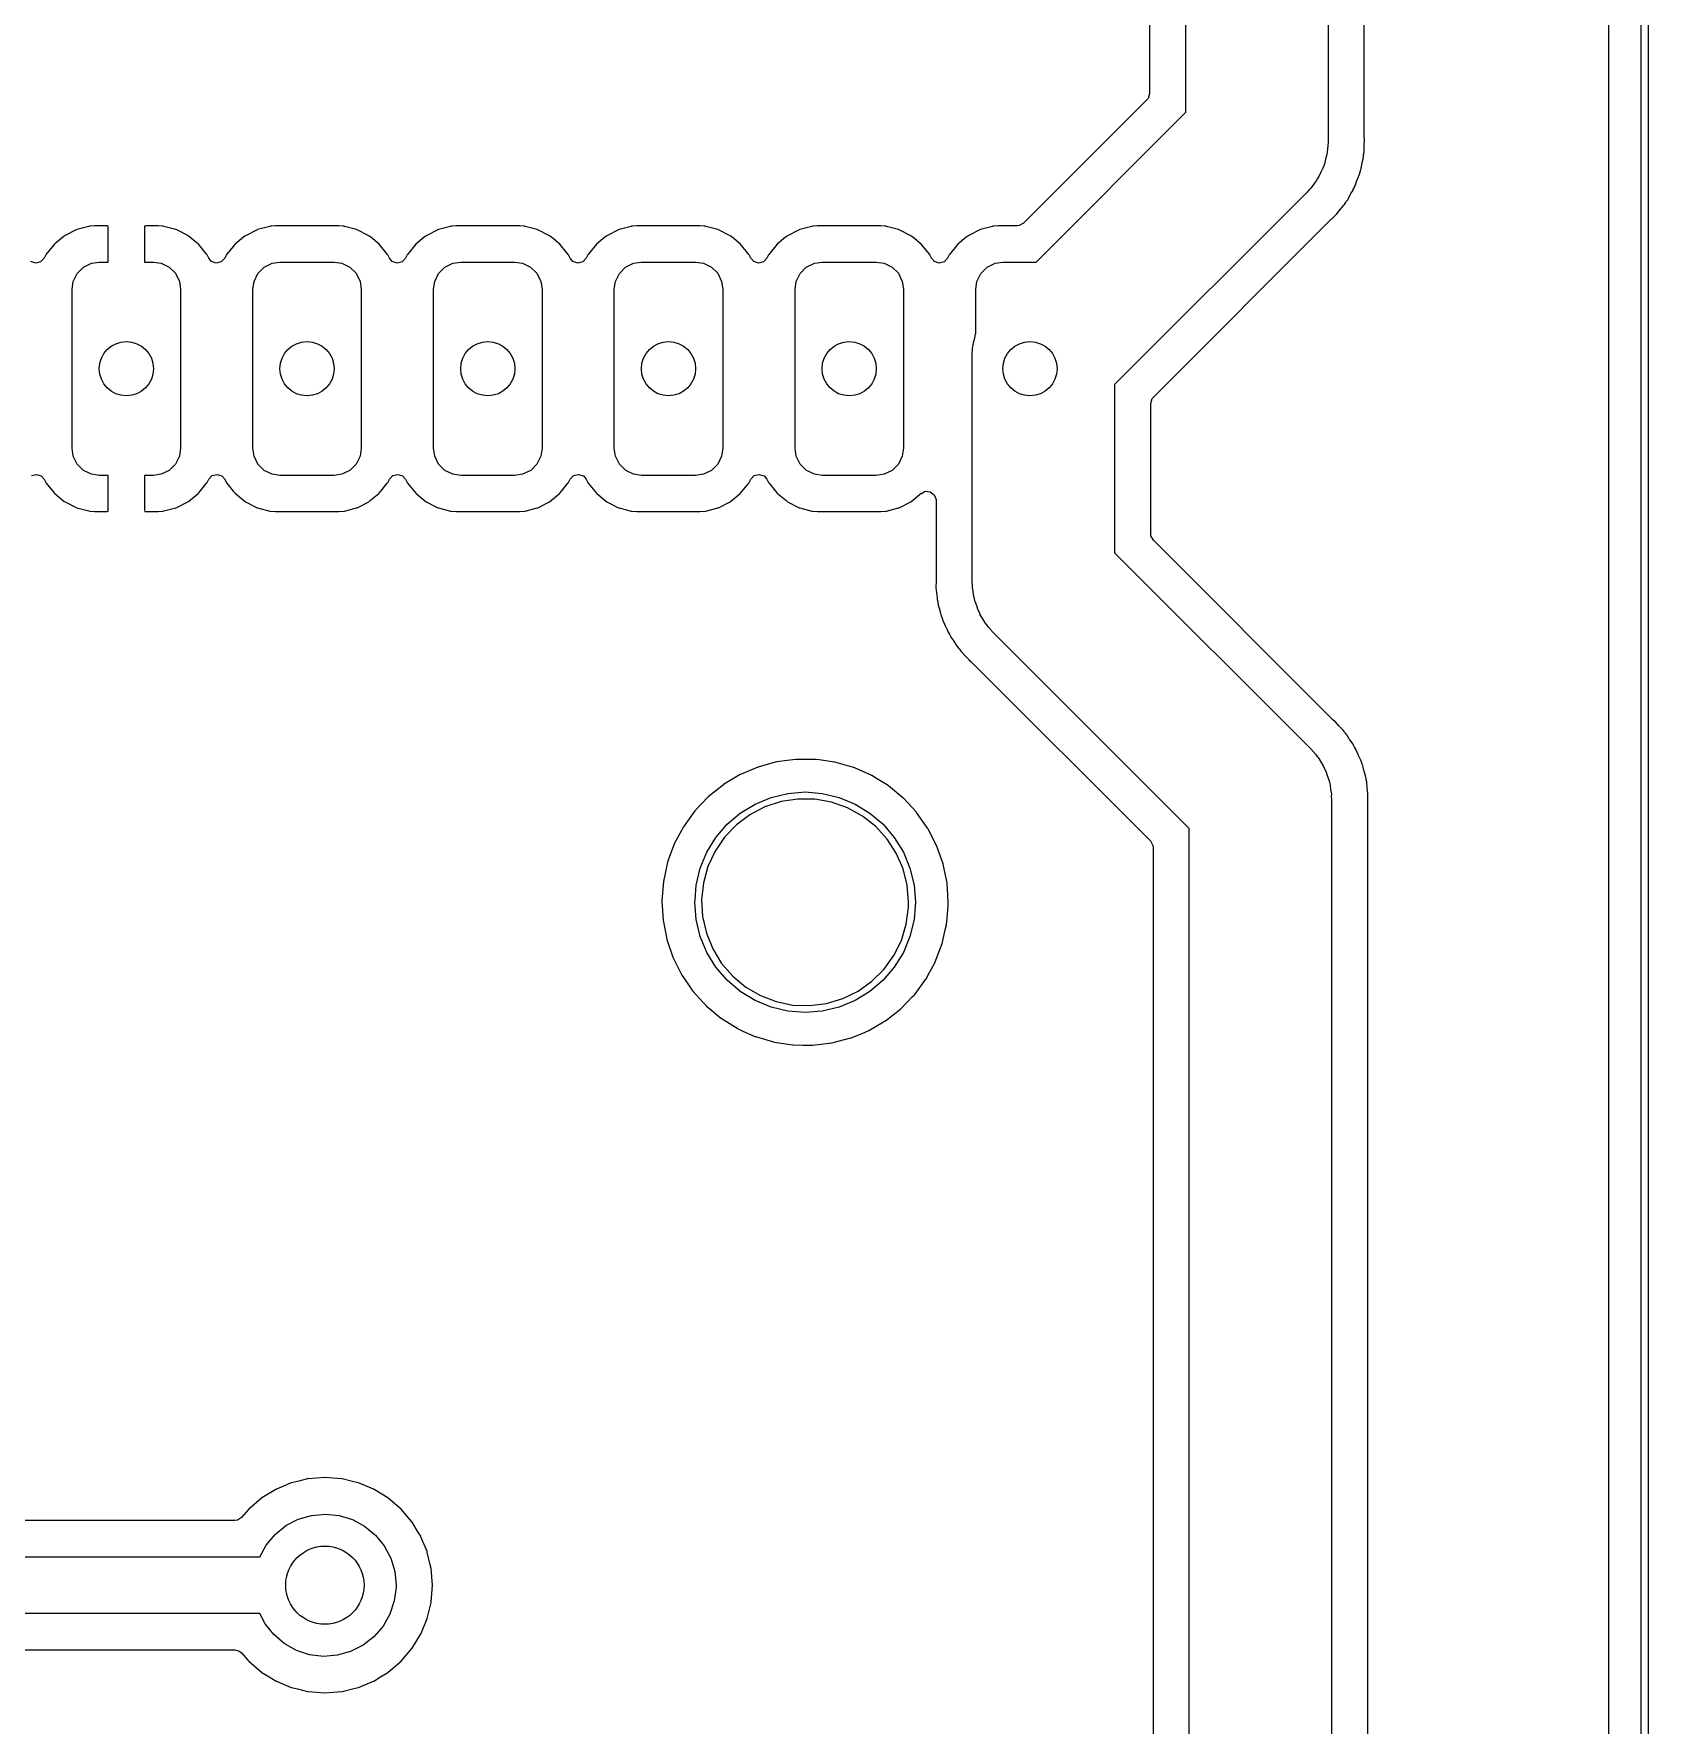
# Model space of a CAD drawing. Extents: x 71 to 221, y -163 to -63.
# Drawn here: x 198.06 to 220.75, y -141.37 to -117.59 of the extents above; entities that cross this region are included whole.
import ezdxf

# ---------------------------------------------------------------- set-up
doc = ezdxf.new("R2010")
doc.units = 0
doc.layers.add('BLACK', color=7, linetype='CONTINUOUS')

msp = doc.modelspace()

# ---------------------------------------------------------------- linework, layer by layer
at = {"layer": 'BLACK', "linetype": 'CONTINUOUS'}
for p, q in [((220.75, -63), (220.75, -163)), ((220.65, -162.95), (220.65, -63.05)), ((220.191, -63.6345), (220.191, -162.365)), ((216.25, -93.5), (216.25, -119.11)), ((216.758, -119.03), (216.758, -93.524)), ((214.25, -118.696), (214.25, -93.9142)), ((213.742, -94.177), (213.742, -118.433)), ((213.705, -118.522), (211.972, -120.255)), ((213.721, -118.501), (213.705, -118.522)), ((213.742, -118.433), (213.721, -118.501)), ((212.146, -120.8), (214.25, -118.696)), ((216.25, -119.11), (216.245, -119.215)), ((216.759, -119.042), (216.758, -119.03)), ((216.763, -119.084), (216.759, -119.042)), ((216.759, -119.154), (216.763, -119.089)), ((216.763, -119.089), (216.763, -119.084)), ((216.216, -119.349), (216.203, -119.412)), ((216.234, -119.287), (216.216, -119.349)), ((216.237, -119.25), (216.234, -119.287)), ((216.245, -119.215), (216.237, -119.25)), ((216.731, -119.402), (216.747, -119.331)), ((216.747, -119.331), (216.748, -119.326)), ((216.747, -119.331), (216.747, -119.331)), ((216.748, -119.326), (216.75, -119.293)), ((216.75, -119.293), (216.752, -119.28)), ((216.752, -119.28), (216.757, -119.247)), ((216.757, -119.243), (216.758, -119.219)), ((216.757, -119.247), (216.757, -119.243)), ((216.758, -119.162), (216.759, -119.154)), ((216.758, -119.218), (216.758, -119.162)), ((216.758, -119.219), (216.758, -119.218)), ((216.758, -119.219), (216.758, -119.219)), ((216.149, -119.539), (216.123, -119.598)), ((216.178, -119.481), (216.149, -119.539)), ((216.189, -119.446), (216.178, -119.481)), ((216.203, -119.412), (216.189, -119.446)), ((216.665, -119.635), (216.694, -119.563)), ((216.694, -119.563), (216.701, -119.531)), ((216.701, -119.531), (216.705, -119.517)), ((216.701, -119.531), (216.701, -119.531)), ((216.705, -119.517), (216.713, -119.493)), ((216.713, -119.493), (216.716, -119.486)), ((216.716, -119.486), (216.717, -119.481)), ((216.717, -119.481), (216.729, -119.409)), ((216.717, -119.481), (216.717, -119.481)), ((216.729, -119.409), (216.731, -119.402)), ((215.957, -119.817), (213.25, -122.524)), ((215.98, -119.789), (215.957, -119.817)), ((216.007, -119.763), (215.98, -119.789)), ((216.044, -119.711), (216.007, -119.763)), ((216.085, -119.66), (216.044, -119.711)), ((216.102, -119.628), (216.085, -119.66)), ((216.123, -119.598), (216.102, -119.628)), ((216.573, -119.838), (216.603, -119.788)), ((216.603, -119.788), (216.605, -119.783)), ((216.605, -119.783), (216.616, -119.757)), ((216.605, -119.783), (216.605, -119.783)), ((216.616, -119.757), (216.621, -119.745)), ((216.621, -119.745), (216.634, -119.72)), ((216.634, -119.72), (216.637, -119.716)), ((216.634, -119.72), (216.634, -119.72)), ((216.637, -119.716), (216.662, -119.642)), ((216.662, -119.642), (216.665, -119.635)), ((216.375, -120.123), (216.422, -120.06)), ((216.422, -120.06), (216.427, -120.055)), ((216.427, -120.055), (216.474, -119.999)), ((216.474, -119.999), (216.477, -119.995)), ((216.474, -119.999), (216.474, -119.999)), ((216.477, -119.995), (216.48, -119.991)), ((216.48, -119.991), (216.494, -119.967)), ((216.48, -119.991), (216.48, -119.991)), ((216.494, -119.967), (216.502, -119.956)), ((216.502, -119.956), (216.522, -119.93)), ((216.522, -119.93), (216.559, -119.861)), ((216.559, -119.861), (216.563, -119.855)), ((216.563, -119.855), (216.573, -119.838)), ((198.834, -120.3), (198.665, -120.345)), ((198.845, -120.298), (198.834, -120.3)), ((198.914, -120.292), (198.845, -120.298)), ((198.919, -120.292), (198.914, -120.292)), ((199.092, -120.292), (198.919, -120.292)), ((199.1, -120.294), (199.092, -120.292)), ((199.102, -120.295), (199.1, -120.294)), ((199.106, -120.31), (199.102, -120.295)), ((199.616, -120.298), (199.614, -120.306)), ((199.617, -120.296), (199.616, -120.298)), ((199.632, -120.292), (199.617, -120.296)), ((199.801, -120.292), (199.632, -120.292)), ((199.806, -120.292), (199.801, -120.292)), ((199.875, -120.298), (199.806, -120.292)), ((199.886, -120.3), (199.875, -120.298)), ((200.055, -120.345), (199.886, -120.3)), ((201.374, -120.299), (201.205, -120.344)), ((201.379, -120.298), (201.374, -120.299)), ((201.374, -120.299), (201.374, -120.299)), ((201.394, -120.296), (201.379, -120.298)), ((201.454, -120.292), (201.394, -120.296)), ((201.457, -120.291), (201.454, -120.292)), ((201.454, -120.292), (201.454, -120.292)), ((202.343, -120.291), (201.457, -120.291)), ((202.346, -120.292), (202.343, -120.291)), ((202.406, -120.296), (202.346, -120.292)), ((202.346, -120.292), (202.346, -120.292)), ((202.421, -120.298), (202.406, -120.296)), ((202.426, -120.299), (202.421, -120.298)), ((202.595, -120.344), (202.426, -120.299)), ((202.426, -120.299), (202.426, -120.299)), ((203.914, -120.299), (203.745, -120.344)), ((203.919, -120.298), (203.914, -120.299)), ((203.914, -120.299), (203.914, -120.299)), ((203.934, -120.296), (203.919, -120.298)), ((203.994, -120.292), (203.934, -120.296)), ((203.997, -120.291), (203.994, -120.292)), ((203.994, -120.292), (203.994, -120.292)), ((204.883, -120.291), (203.997, -120.291)), ((204.886, -120.292), (204.883, -120.291)), ((204.946, -120.296), (204.886, -120.292)), ((204.886, -120.292), (204.886, -120.292)), ((204.961, -120.298), (204.946, -120.296)), ((204.966, -120.299), (204.961, -120.298)), ((205.135, -120.344), (204.966, -120.299)), ((204.966, -120.299), (204.966, -120.299)), ((206.454, -120.299), (206.285, -120.344)), ((206.459, -120.298), (206.454, -120.299)), ((206.454, -120.299), (206.454, -120.299)), ((206.474, -120.296), (206.459, -120.298)), ((206.534, -120.292), (206.474, -120.296)), ((206.537, -120.291), (206.534, -120.292)), ((206.534, -120.292), (206.534, -120.292)), ((207.423, -120.291), (206.537, -120.291)), ((207.426, -120.292), (207.423, -120.291)), ((207.486, -120.296), (207.426, -120.292)), ((207.426, -120.292), (207.426, -120.292)), ((207.501, -120.298), (207.486, -120.296)), ((207.506, -120.299), (207.501, -120.298)), ((207.675, -120.344), (207.506, -120.299)), ((207.506, -120.299), (207.506, -120.299)), ((208.994, -120.299), (208.825, -120.344)), ((208.999, -120.298), (208.994, -120.299)), ((208.994, -120.299), (208.994, -120.299)), ((209.014, -120.296), (208.999, -120.298)), ((209.074, -120.292), (209.014, -120.296)), ((209.077, -120.291), (209.074, -120.292)), ((209.074, -120.292), (209.074, -120.292)), ((209.963, -120.291), (209.077, -120.291)), ((209.966, -120.292), (209.963, -120.291)), ((210.026, -120.296), (209.966, -120.292)), ((209.966, -120.292), (209.966, -120.292)), ((210.041, -120.298), (210.026, -120.296)), ((210.046, -120.299), (210.041, -120.298)), ((210.215, -120.344), (210.046, -120.299)), ((210.046, -120.299), (210.046, -120.299)), ((211.534, -120.299), (211.365, -120.344)), ((211.539, -120.298), (211.534, -120.299)), ((211.534, -120.299), (211.534, -120.299)), ((211.554, -120.296), (211.539, -120.298)), ((211.614, -120.292), (211.554, -120.296)), ((211.617, -120.291), (211.614, -120.292)), ((211.614, -120.292), (211.614, -120.292)), ((211.883, -120.291), (211.617, -120.291)), ((211.91, -120.289), (211.883, -120.291)), ((211.972, -120.255), (211.91, -120.289)), ((213.795, -122.698), (216.3, -120.194)), ((216.3, -120.194), (216.302, -120.191)), ((216.302, -120.191), (216.371, -120.126)), ((216.371, -120.126), (216.375, -120.123)), ((216.371, -120.126), (216.371, -120.126)), ((198.487, -120.435), (198.352, -120.545)), ((198.498, -120.428), (198.487, -120.435)), ((198.653, -120.349), (198.498, -120.428)), ((198.665, -120.345), (198.653, -120.349)), ((199.106, -120.8), (199.106, -120.31)), ((199.614, -120.306), (199.614, -120.8)), ((200.067, -120.349), (200.055, -120.345)), ((200.222, -120.428), (200.067, -120.349)), ((200.233, -120.435), (200.222, -120.428)), ((200.368, -120.545), (200.233, -120.435)), ((201.005, -120.452), (200.887, -120.549)), ((201.027, -120.435), (201.005, -120.452)), ((201.032, -120.431), (201.027, -120.435)), ((201.027, -120.435), (201.027, -120.435)), ((201.198, -120.346), (201.032, -120.431)), ((201.205, -120.344), (201.198, -120.346)), ((202.602, -120.346), (202.595, -120.344)), ((202.768, -120.431), (202.602, -120.346)), ((202.773, -120.435), (202.768, -120.431)), ((202.795, -120.452), (202.773, -120.435)), ((202.773, -120.435), (202.773, -120.435)), ((202.913, -120.549), (202.795, -120.452)), ((203.545, -120.452), (203.427, -120.549)), ((203.567, -120.435), (203.545, -120.452)), ((203.572, -120.431), (203.567, -120.435)), ((203.567, -120.435), (203.567, -120.435)), ((203.738, -120.346), (203.572, -120.431)), ((203.745, -120.344), (203.738, -120.346)), ((205.142, -120.346), (205.135, -120.344)), ((205.308, -120.431), (205.142, -120.346)), ((205.313, -120.435), (205.308, -120.431)), ((205.335, -120.452), (205.313, -120.435)), ((205.313, -120.435), (205.313, -120.435)), ((205.453, -120.549), (205.335, -120.452)), ((206.085, -120.452), (205.967, -120.549)), ((206.107, -120.435), (206.085, -120.452)), ((206.112, -120.431), (206.107, -120.435)), ((206.107, -120.435), (206.107, -120.435)), ((206.278, -120.346), (206.112, -120.431)), ((206.285, -120.344), (206.278, -120.346)), ((207.682, -120.346), (207.675, -120.344)), ((207.848, -120.431), (207.682, -120.346)), ((207.853, -120.435), (207.848, -120.431)), ((207.875, -120.452), (207.853, -120.435)), ((207.853, -120.435), (207.853, -120.435)), ((207.993, -120.549), (207.875, -120.452)), ((208.625, -120.452), (208.507, -120.549)), ((208.647, -120.435), (208.625, -120.452)), ((208.652, -120.431), (208.647, -120.435)), ((208.647, -120.435), (208.647, -120.435)), ((208.818, -120.346), (208.652, -120.431)), ((208.825, -120.344), (208.818, -120.346)), ((210.222, -120.346), (210.215, -120.344)), ((210.388, -120.431), (210.222, -120.346)), ((210.393, -120.435), (210.388, -120.431)), ((210.415, -120.452), (210.393, -120.435)), ((210.393, -120.435), (210.393, -120.435)), ((210.533, -120.549), (210.415, -120.452)), ((211.165, -120.452), (211.047, -120.549)), ((211.187, -120.435), (211.165, -120.452)), ((211.192, -120.431), (211.187, -120.435)), ((211.187, -120.435), (211.187, -120.435)), ((211.358, -120.346), (211.192, -120.431)), ((211.365, -120.344), (211.358, -120.346)), ((198.203, -120.747), (198.154, -120.798)), ((198.226, -120.7), (198.203, -120.747)), ((198.233, -120.689), (198.226, -120.7)), ((198.343, -120.554), (198.233, -120.689)), ((198.352, -120.545), (198.343, -120.554)), ((200.377, -120.554), (200.368, -120.545)), ((200.487, -120.689), (200.377, -120.554)), ((200.494, -120.7), (200.487, -120.689)), ((200.517, -120.747), (200.494, -120.7)), ((200.557, -120.792), (200.517, -120.747)), ((200.742, -120.747), (200.693, -120.798)), ((200.759, -120.713), (200.742, -120.747)), ((200.769, -120.694), (200.759, -120.713)), ((200.887, -120.549), (200.769, -120.694)), ((203.031, -120.694), (202.913, -120.549)), ((203.034, -120.7), (203.031, -120.694)), ((203.058, -120.746), (203.034, -120.7)), ((203.034, -120.7), (203.034, -120.7)), ((203.097, -120.792), (203.058, -120.746)), ((203.282, -120.746), (203.234, -120.798)), ((203.306, -120.7), (203.282, -120.746)), ((203.309, -120.694), (203.306, -120.7)), ((203.306, -120.7), (203.306, -120.7)), ((203.427, -120.549), (203.309, -120.694)), ((205.571, -120.694), (205.453, -120.549)), ((205.574, -120.7), (205.571, -120.694)), ((205.598, -120.746), (205.574, -120.7)), ((205.574, -120.7), (205.574, -120.7)), ((205.637, -120.792), (205.598, -120.746)), ((205.822, -120.746), (205.774, -120.798)), ((205.846, -120.7), (205.822, -120.746)), ((205.849, -120.694), (205.846, -120.7)), ((205.846, -120.7), (205.846, -120.7)), ((205.967, -120.549), (205.849, -120.694)), ((208.111, -120.694), (207.993, -120.549)), ((208.114, -120.7), (208.111, -120.694)), ((208.138, -120.746), (208.114, -120.7)), ((208.114, -120.7), (208.114, -120.7)), ((208.177, -120.792), (208.138, -120.746)), ((208.362, -120.746), (208.314, -120.798)), ((208.386, -120.7), (208.362, -120.746)), ((208.389, -120.694), (208.386, -120.7)), ((208.386, -120.7), (208.386, -120.7)), ((208.507, -120.549), (208.389, -120.694)), ((210.651, -120.694), (210.533, -120.549)), ((210.654, -120.7), (210.651, -120.694)), ((210.678, -120.746), (210.654, -120.7)), ((210.654, -120.7), (210.654, -120.7)), ((210.717, -120.792), (210.678, -120.746)), ((210.902, -120.746), (210.854, -120.798)), ((210.926, -120.7), (210.902, -120.746)), ((210.929, -120.694), (210.926, -120.7)), ((210.926, -120.7), (210.926, -120.7)), ((211.047, -120.549), (210.929, -120.694)), ((198.085, -120.815), (198.018, -120.792)), ((198.154, -120.798), (198.085, -120.815)), ((198.614, -121.072), (198.669, -120.96)), ((198.669, -120.96), (198.757, -120.871)), ((198.757, -120.871), (198.87, -120.816)), ((198.87, -120.816), (198.979, -120.8)), ((198.979, -120.8), (199.106, -120.8)), ((199.614, -120.8), (199.741, -120.8)), ((199.741, -120.8), (199.85, -120.816)), ((199.85, -120.816), (199.962, -120.871)), ((199.962, -120.871), (200.051, -120.959)), ((200.051, -120.959), (200.106, -121.072)), ((200.624, -120.815), (200.557, -120.792)), ((200.693, -120.798), (200.624, -120.815)), ((201.154, -121.072), (201.209, -120.96)), ((201.209, -120.96), (201.297, -120.871)), ((201.297, -120.871), (201.41, -120.816)), ((201.41, -120.816), (201.519, -120.8)), ((201.519, -120.8), (202.281, -120.8)), ((202.281, -120.8), (202.39, -120.816)), ((202.39, -120.816), (202.502, -120.871)), ((202.502, -120.871), (202.591, -120.959)), ((202.591, -120.959), (202.646, -121.072)), ((203.165, -120.815), (203.097, -120.792)), ((203.234, -120.798), (203.165, -120.815)), ((203.694, -121.072), (203.749, -120.96)), ((203.749, -120.96), (203.837, -120.871)), ((203.837, -120.871), (203.95, -120.816)), ((203.95, -120.816), (204.059, -120.8)), ((204.059, -120.8), (204.821, -120.8)), ((204.821, -120.8), (204.93, -120.816)), ((204.93, -120.816), (205.042, -120.871)), ((205.042, -120.871), (205.131, -120.959)), ((205.131, -120.959), (205.186, -121.072)), ((205.705, -120.815), (205.637, -120.792)), ((205.774, -120.798), (205.705, -120.815)), ((206.234, -121.072), (206.289, -120.96)), ((206.289, -120.96), (206.377, -120.871)), ((206.377, -120.871), (206.49, -120.816)), ((206.49, -120.816), (206.599, -120.8)), ((206.599, -120.8), (207.361, -120.8)), ((207.361, -120.8), (207.47, -120.816)), ((207.47, -120.816), (207.582, -120.871)), ((207.582, -120.871), (207.671, -120.959)), ((207.671, -120.959), (207.726, -121.072)), ((208.245, -120.815), (208.177, -120.792)), ((208.314, -120.798), (208.245, -120.815)), ((208.774, -121.072), (208.829, -120.96)), ((208.829, -120.96), (208.917, -120.871)), ((208.917, -120.871), (209.03, -120.816)), ((209.03, -120.816), (209.139, -120.8)), ((209.139, -120.8), (209.901, -120.8)), ((209.901, -120.8), (210.01, -120.816)), ((210.01, -120.816), (210.122, -120.871)), ((210.122, -120.871), (210.211, -120.959)), ((210.211, -120.959), (210.266, -121.072)), ((210.785, -120.815), (210.717, -120.792)), ((210.854, -120.798), (210.785, -120.815)), ((211.314, -121.072), (211.369, -120.96)), ((211.369, -120.96), (211.457, -120.871)), ((211.457, -120.871), (211.57, -120.816)), ((211.57, -120.816), (211.679, -120.8)), ((211.679, -120.8), (212.146, -120.8)), ((198.598, -121.181), (198.614, -121.072)), ((198.598, -123.419), (198.598, -121.181)), ((200.106, -121.072), (200.122, -121.181)), ((200.122, -121.181), (200.122, -123.419)), ((201.138, -121.181), (201.154, -121.072)), ((201.138, -123.419), (201.138, -121.181)), ((202.646, -121.072), (202.662, -121.181)), ((202.662, -121.181), (202.662, -123.419)), ((203.678, -121.181), (203.694, -121.072)), ((203.678, -123.419), (203.678, -121.181)), ((205.186, -121.072), (205.202, -121.181)), ((205.202, -121.181), (205.202, -123.419)), ((206.218, -121.181), (206.234, -121.072)), ((206.218, -123.419), (206.218, -121.181)), ((207.726, -121.072), (207.742, -121.181)), ((207.742, -121.181), (207.742, -123.419)), ((208.758, -121.181), (208.774, -121.072)), ((208.758, -123.419), (208.758, -121.181)), ((210.266, -121.072), (210.282, -121.181)), ((210.282, -121.181), (210.282, -123.419)), ((211.298, -121.181), (211.314, -121.072)), ((211.298, -121.805), (211.298, -121.181)), ((211.263, -121.97), (211.266, -121.933)), ((211.266, -121.933), (211.284, -121.871)), ((211.284, -121.871), (211.297, -121.808)), ((211.297, -121.808), (211.298, -121.805)), ((211.25, -122.11), (211.255, -122.005)), ((211.25, -125.3), (211.25, -122.11)), ((211.255, -122.005), (211.263, -121.97)), ((213.25, -122.524), (213.25, -124.886)), ((213.758, -122.787), (213.779, -122.719)), ((213.758, -124.623), (213.758, -122.787)), ((213.779, -122.719), (213.795, -122.698)), ((198.614, -123.528), (198.598, -123.419)), ((198.669, -123.641), (198.614, -123.528)), ((200.106, -123.528), (200.051, -123.64)), ((200.122, -123.419), (200.106, -123.528)), ((201.154, -123.528), (201.138, -123.419)), ((201.209, -123.641), (201.154, -123.528)), ((202.646, -123.528), (202.591, -123.64)), ((202.662, -123.419), (202.646, -123.528)), ((203.694, -123.528), (203.678, -123.419)), ((203.749, -123.641), (203.694, -123.528)), ((205.186, -123.528), (205.131, -123.64)), ((205.202, -123.419), (205.186, -123.528)), ((206.234, -123.528), (206.218, -123.419)), ((206.289, -123.641), (206.234, -123.528)), ((207.726, -123.528), (207.671, -123.64)), ((207.742, -123.419), (207.726, -123.528)), ((208.774, -123.528), (208.758, -123.419)), ((208.829, -123.641), (208.774, -123.528)), ((210.266, -123.528), (210.211, -123.64)), ((210.282, -123.419), (210.266, -123.528)), ((198.027, -123.802), (198.096, -123.785)), ((198.096, -123.785), (198.163, -123.808)), ((198.163, -123.808), (198.203, -123.853)), ((198.203, -123.853), (198.226, -123.9)), ((198.758, -123.729), (198.669, -123.641)), ((198.87, -123.784), (198.758, -123.729)), ((198.979, -123.8), (198.87, -123.784)), ((199.106, -123.8), (198.979, -123.8)), ((199.106, -124.294), (199.106, -123.8)), ((199.741, -123.8), (199.614, -123.8)), ((199.614, -123.8), (199.614, -124.29)), ((199.85, -123.784), (199.741, -123.8)), ((199.963, -123.729), (199.85, -123.784)), ((200.051, -123.64), (199.963, -123.729)), ((200.494, -123.9), (200.517, -123.853)), ((200.517, -123.853), (200.566, -123.802)), ((200.566, -123.802), (200.635, -123.785)), ((200.635, -123.785), (200.702, -123.808)), ((200.702, -123.808), (200.742, -123.853)), ((200.742, -123.853), (200.769, -123.906)), ((201.298, -123.729), (201.209, -123.641)), ((201.41, -123.784), (201.298, -123.729)), ((201.519, -123.8), (201.41, -123.784)), ((202.281, -123.8), (201.519, -123.8)), ((202.39, -123.784), (202.281, -123.8)), ((202.503, -123.729), (202.39, -123.784)), ((202.591, -123.64), (202.503, -123.729)), ((203.034, -123.9), (203.058, -123.854)), ((203.058, -123.854), (203.106, -123.802)), ((203.106, -123.802), (203.175, -123.785)), ((203.175, -123.785), (203.243, -123.808)), ((203.243, -123.808), (203.282, -123.854)), ((203.282, -123.854), (203.306, -123.9)), ((203.838, -123.729), (203.749, -123.641)), ((203.95, -123.784), (203.838, -123.729)), ((204.059, -123.8), (203.95, -123.784)), ((204.821, -123.8), (204.059, -123.8)), ((204.93, -123.784), (204.821, -123.8)), ((205.043, -123.729), (204.93, -123.784)), ((205.131, -123.64), (205.043, -123.729)), ((205.574, -123.9), (205.598, -123.854)), ((205.598, -123.854), (205.646, -123.802)), ((205.646, -123.802), (205.715, -123.785)), ((205.715, -123.785), (205.783, -123.808)), ((205.783, -123.808), (205.822, -123.854)), ((205.822, -123.854), (205.846, -123.9)), ((206.378, -123.729), (206.289, -123.641)), ((206.49, -123.784), (206.378, -123.729)), ((206.599, -123.8), (206.49, -123.784)), ((207.361, -123.8), (206.599, -123.8)), ((207.47, -123.784), (207.361, -123.8)), ((207.583, -123.729), (207.47, -123.784)), ((207.671, -123.64), (207.583, -123.729)), ((208.114, -123.9), (208.138, -123.854)), ((208.138, -123.854), (208.186, -123.802)), ((208.186, -123.802), (208.255, -123.785)), ((208.255, -123.785), (208.323, -123.808)), ((208.323, -123.808), (208.362, -123.854)), ((208.362, -123.854), (208.386, -123.9)), ((208.918, -123.729), (208.829, -123.641)), ((209.03, -123.784), (208.918, -123.729)), ((209.139, -123.8), (209.03, -123.784)), ((209.901, -123.8), (209.139, -123.8)), ((210.01, -123.784), (209.901, -123.8)), ((210.123, -123.729), (210.01, -123.784)), ((210.211, -123.64), (210.123, -123.729)), ((198.226, -123.9), (198.233, -123.911)), ((198.233, -123.911), (198.343, -124.046)), ((198.343, -124.046), (198.352, -124.055)), ((198.352, -124.055), (198.487, -124.165)), ((200.233, -124.165), (200.368, -124.055)), ((200.368, -124.055), (200.377, -124.046)), ((200.377, -124.046), (200.487, -123.911)), ((200.487, -123.911), (200.494, -123.9)), ((200.769, -123.906), (200.773, -123.911)), ((200.773, -123.911), (200.773, -123.911)), ((200.773, -123.911), (200.863, -124.023)), ((200.863, -124.023), (200.887, -124.051)), ((200.887, -124.051), (200.892, -124.056)), ((200.892, -124.056), (201.007, -124.149)), ((202.793, -124.149), (202.908, -124.056)), ((202.908, -124.056), (202.913, -124.051)), ((202.913, -124.051), (202.937, -124.023)), ((202.937, -124.023), (203.027, -123.911)), ((203.027, -123.911), (203.031, -123.906)), ((203.027, -123.911), (203.027, -123.911)), ((203.031, -123.906), (203.034, -123.9)), ((203.034, -123.9), (203.034, -123.9)), ((203.306, -123.9), (203.306, -123.9)), ((203.306, -123.9), (203.309, -123.906)), ((203.309, -123.906), (203.313, -123.911)), ((203.313, -123.911), (203.313, -123.911)), ((203.313, -123.911), (203.403, -124.023)), ((203.403, -124.023), (203.427, -124.051)), ((203.427, -124.051), (203.432, -124.056)), ((203.432, -124.056), (203.547, -124.149)), ((205.333, -124.149), (205.448, -124.056)), ((205.448, -124.056), (205.453, -124.051)), ((205.453, -124.051), (205.477, -124.023)), ((205.477, -124.023), (205.567, -123.911)), ((205.567, -123.911), (205.571, -123.906)), ((205.567, -123.911), (205.567, -123.911)), ((205.571, -123.906), (205.574, -123.9)), ((205.574, -123.9), (205.574, -123.9)), ((205.846, -123.9), (205.846, -123.9)), ((205.846, -123.9), (205.849, -123.906)), ((205.849, -123.906), (205.853, -123.911)), ((205.853, -123.911), (205.853, -123.911)), ((205.853, -123.911), (205.943, -124.023)), ((205.943, -124.023), (205.967, -124.051)), ((205.967, -124.051), (205.972, -124.056)), ((205.972, -124.056), (206.087, -124.149)), ((207.873, -124.149), (207.988, -124.056)), ((207.988, -124.056), (207.993, -124.051)), ((207.993, -124.051), (208.017, -124.023)), ((208.017, -124.023), (208.107, -123.911)), ((208.107, -123.911), (208.111, -123.906)), ((208.107, -123.911), (208.107, -123.911)), ((208.111, -123.906), (208.114, -123.9)), ((208.114, -123.9), (208.114, -123.9)), ((208.386, -123.9), (208.386, -123.9)), ((208.386, -123.9), (208.389, -123.906)), ((208.389, -123.906), (208.393, -123.911)), ((208.393, -123.911), (208.393, -123.911)), ((208.393, -123.911), (208.483, -124.023)), ((208.483, -124.023), (208.507, -124.051)), ((208.507, -124.051), (208.512, -124.056)), ((208.512, -124.056), (208.627, -124.149)), ((210.413, -124.149), (210.533, -124.051)), ((210.533, -124.051), (210.535, -124.053)), ((210.535, -124.053), (210.589, -124.023)), ((210.589, -124.023), (210.66, -124.029)), ((210.66, -124.029), (210.716, -124.071)), ((210.716, -124.071), (210.741, -124.138)), ((198.487, -124.165), (198.498, -124.172)), ((198.498, -124.172), (198.653, -124.251)), ((198.653, -124.251), (198.665, -124.255)), ((198.665, -124.255), (198.834, -124.3)), ((198.834, -124.3), (198.845, -124.302)), ((198.845, -124.302), (198.914, -124.308)), ((198.914, -124.308), (198.919, -124.308)), ((198.919, -124.308), (199.088, -124.308)), ((199.088, -124.308), (199.103, -124.304)), ((199.103, -124.304), (199.104, -124.302)), ((199.104, -124.302), (199.106, -124.294)), ((199.614, -124.29), (199.618, -124.305)), ((199.618, -124.305), (199.62, -124.306)), ((199.62, -124.306), (199.628, -124.308)), ((199.628, -124.308), (199.801, -124.308)), ((199.801, -124.308), (199.806, -124.308)), ((199.806, -124.308), (199.875, -124.302)), ((199.875, -124.302), (199.886, -124.3)), ((199.886, -124.3), (200.055, -124.255)), ((200.055, -124.255), (200.067, -124.251)), ((200.067, -124.251), (200.222, -124.172)), ((200.222, -124.172), (200.233, -124.165)), ((201.007, -124.149), (201.032, -124.169)), ((201.032, -124.169), (201.198, -124.254)), ((201.198, -124.254), (201.205, -124.256)), ((201.205, -124.256), (201.205, -124.256)), ((201.205, -124.256), (201.374, -124.301)), ((201.374, -124.301), (201.374, -124.301)), ((201.374, -124.301), (201.379, -124.302)), ((201.379, -124.302), (201.385, -124.303)), ((201.385, -124.303), (201.454, -124.308)), ((201.454, -124.308), (201.454, -124.308)), ((201.454, -124.308), (201.457, -124.308)), ((201.457, -124.308), (202.343, -124.308)), ((202.343, -124.308), (202.346, -124.308)), ((202.346, -124.308), (202.415, -124.303)), ((202.346, -124.308), (202.346, -124.308)), ((202.415, -124.303), (202.421, -124.302)), ((202.421, -124.302), (202.426, -124.301)), ((202.426, -124.301), (202.595, -124.256)), ((202.426, -124.301), (202.426, -124.301)), ((202.595, -124.256), (202.602, -124.254)), ((202.595, -124.256), (202.595, -124.256)), ((202.602, -124.254), (202.768, -124.169)), ((202.768, -124.169), (202.793, -124.149)), ((203.547, -124.149), (203.572, -124.169)), ((203.572, -124.169), (203.738, -124.254)), ((203.738, -124.254), (203.745, -124.256)), ((203.745, -124.256), (203.745, -124.256)), ((203.745, -124.256), (203.914, -124.301)), ((203.914, -124.301), (203.914, -124.301)), ((203.914, -124.301), (203.919, -124.302)), ((203.919, -124.302), (203.925, -124.303)), ((203.925, -124.303), (203.994, -124.308)), ((203.994, -124.308), (203.994, -124.308)), ((203.994, -124.308), (203.997, -124.308)), ((203.997, -124.308), (204.883, -124.308)), ((204.883, -124.308), (204.886, -124.308)), ((204.886, -124.308), (204.955, -124.303)), ((204.886, -124.308), (204.886, -124.308)), ((204.955, -124.303), (204.961, -124.302)), ((204.961, -124.302), (204.966, -124.301)), ((204.966, -124.301), (205.135, -124.256)), ((204.966, -124.301), (204.966, -124.301)), ((205.135, -124.256), (205.142, -124.254)), ((205.135, -124.256), (205.135, -124.256)), ((205.142, -124.254), (205.308, -124.169)), ((205.308, -124.169), (205.333, -124.149)), ((206.087, -124.149), (206.112, -124.169)), ((206.112, -124.169), (206.278, -124.254)), ((206.278, -124.254), (206.285, -124.256)), ((206.285, -124.256), (206.285, -124.256)), ((206.285, -124.256), (206.454, -124.301)), ((206.454, -124.301), (206.454, -124.301)), ((206.454, -124.301), (206.459, -124.302)), ((206.459, -124.302), (206.465, -124.303)), ((206.465, -124.303), (206.534, -124.308)), ((206.534, -124.308), (206.534, -124.308)), ((206.534, -124.308), (206.537, -124.308)), ((206.537, -124.308), (207.423, -124.308)), ((207.423, -124.308), (207.426, -124.308)), ((207.426, -124.308), (207.495, -124.303)), ((207.426, -124.308), (207.426, -124.308)), ((207.495, -124.303), (207.501, -124.302)), ((207.501, -124.302), (207.506, -124.301)), ((207.506, -124.301), (207.675, -124.256)), ((207.506, -124.301), (207.506, -124.301)), ((207.675, -124.256), (207.682, -124.254)), ((207.675, -124.256), (207.675, -124.256)), ((207.682, -124.254), (207.848, -124.169)), ((207.848, -124.169), (207.873, -124.149)), ((208.627, -124.149), (208.652, -124.169)), ((208.652, -124.169), (208.818, -124.254)), ((208.818, -124.254), (208.825, -124.256)), ((208.825, -124.256), (208.825, -124.256)), ((208.825, -124.256), (208.994, -124.301)), ((208.994, -124.301), (208.994, -124.301)), ((208.994, -124.301), (208.999, -124.302)), ((208.999, -124.302), (209.005, -124.303)), ((209.005, -124.303), (209.074, -124.308)), ((209.074, -124.308), (209.074, -124.308)), ((209.074, -124.308), (209.077, -124.308)), ((209.077, -124.308), (209.963, -124.308)), ((209.963, -124.308), (209.966, -124.308)), ((209.966, -124.308), (210.035, -124.303)), ((209.966, -124.308), (209.966, -124.308)), ((210.035, -124.303), (210.041, -124.302)), ((210.041, -124.302), (210.046, -124.301)), ((210.046, -124.301), (210.215, -124.256)), ((210.046, -124.301), (210.046, -124.301)), ((210.215, -124.256), (210.222, -124.254)), ((210.215, -124.256), (210.215, -124.256)), ((210.222, -124.254), (210.388, -124.169)), ((210.388, -124.169), (210.413, -124.149)), ((210.741, -124.138), (210.742, -124.147)), ((210.742, -124.147), (210.742, -125.276)), ((213.761, -124.65), (213.758, -124.623)), ((213.795, -124.712), (213.761, -124.65)), ((216.31, -127.227), (213.795, -124.712)), ((213.25, -124.886), (216.007, -127.643)), ((210.741, -125.28), (210.739, -125.379)), ((210.742, -125.276), (210.741, -125.28)), ((210.739, -125.379), (210.742, -125.408)), ((210.742, -125.408), (210.749, -125.457)), ((210.749, -125.457), (210.75, -125.464)), ((210.75, -125.464), (210.75, -125.471)), ((210.75, -125.471), (210.756, -125.536)), ((211.254, -125.337), (211.25, -125.3)), ((211.253, -125.373), (211.254, -125.337)), ((211.264, -125.437), (211.253, -125.373)), ((211.27, -125.501), (211.264, -125.437)), ((211.281, -125.536), (211.27, -125.501)), ((210.756, -125.536), (210.756, -125.542)), ((210.756, -125.542), (210.764, -125.574)), ((210.764, -125.574), (210.766, -125.587)), ((210.766, -125.587), (210.771, -125.62)), ((210.771, -125.62), (210.772, -125.625)), ((210.772, -125.625), (210.772, -125.625)), ((210.772, -125.625), (210.793, -125.695)), ((210.793, -125.695), (210.795, -125.701)), ((210.795, -125.701), (210.814, -125.778)), ((211.288, -125.572), (211.281, -125.536)), ((211.312, -125.632), (211.288, -125.572)), ((211.331, -125.694), (211.312, -125.632)), ((211.349, -125.726), (211.331, -125.694)), ((211.362, -125.76), (211.349, -125.726)), ((211.398, -125.814), (211.362, -125.76)), ((210.814, -125.778), (210.816, -125.782)), ((210.816, -125.782), (210.827, -125.808)), ((210.827, -125.808), (210.831, -125.821)), ((210.831, -125.821), (210.841, -125.852)), ((210.841, -125.852), (210.843, -125.857)), ((210.843, -125.857), (210.843, -125.857)), ((210.843, -125.857), (210.875, -125.923)), ((210.875, -125.923), (210.878, -125.929)), ((210.878, -125.929), (210.89, -125.956)), ((210.89, -125.956), (210.909, -126.001)), ((210.909, -126.001), (210.912, -126.005)), ((210.912, -126.005), (210.926, -126.029)), ((211.429, -125.871), (211.398, -125.814)), ((211.453, -125.899), (211.429, -125.871)), ((211.473, -125.929), (211.453, -125.899)), ((211.543, -126.007), (211.473, -125.929)), ((214.3, -128.764), (211.543, -126.007)), ((210.926, -126.029), (210.933, -126.041)), ((210.933, -126.041), (210.947, -126.07)), ((210.947, -126.07), (210.95, -126.075)), ((210.95, -126.075), (210.95, -126.075)), ((210.95, -126.075), (210.993, -126.135)), ((210.993, -126.135), (210.996, -126.14)), ((210.996, -126.14), (211.038, -126.207)), ((211.038, -126.207), (211.042, -126.21)), ((211.042, -126.21), (211.042, -126.21)), ((211.042, -126.21), (211.06, -126.231)), ((211.06, -126.231), (211.068, -126.242)), ((211.068, -126.242), (211.087, -126.269)), ((211.087, -126.269), (211.107, -126.29)), ((211.107, -126.29), (211.147, -126.33)), ((211.147, -126.33), (211.152, -126.336)), ((211.152, -126.336), (211.195, -126.385)), ((211.195, -126.385), (211.195, -126.385)), ((211.195, -126.385), (211.199, -126.389)), ((211.199, -126.389), (211.203, -126.392)), ((211.203, -126.392), (211.203, -126.392)), ((211.203, -126.392), (211.231, -126.415)), ((211.231, -126.415), (211.24, -126.423)), ((211.24, -126.423), (213.755, -128.938)), ((216.319, -127.235), (216.31, -127.227)), ((216.346, -127.257), (216.319, -127.235)), ((216.351, -127.261), (216.346, -127.257)), ((216.355, -127.265), (216.351, -127.261)), ((216.398, -127.314), (216.355, -127.265)), ((216.355, -127.265), (216.355, -127.265)), ((216.403, -127.32), (216.398, -127.314)), ((216.443, -127.36), (216.403, -127.32)), ((216.463, -127.381), (216.443, -127.36)), ((216.475, -127.399), (216.463, -127.381)), ((216.482, -127.408), (216.475, -127.399)), ((216.49, -127.419), (216.482, -127.408)), ((216.508, -127.44), (216.49, -127.419)), ((216.007, -127.643), (216.077, -127.721)), ((216.512, -127.443), (216.508, -127.44)), ((216.508, -127.44), (216.508, -127.44)), ((216.515, -127.448), (216.512, -127.443)), ((216.554, -127.51), (216.515, -127.448)), ((216.515, -127.448), (216.515, -127.448)), ((216.557, -127.515), (216.554, -127.51)), ((216.603, -127.58), (216.557, -127.515)), ((216.613, -127.601), (216.603, -127.58)), ((216.617, -127.609), (216.613, -127.601)), ((216.624, -127.621), (216.617, -127.609)), ((216.641, -127.649), (216.624, -127.621)), ((216.643, -127.653), (216.641, -127.649)), ((216.672, -127.721), (216.643, -127.653)), ((208.234, -127.9), (207.99, -128.005)), ((208.238, -127.899), (208.234, -127.9)), ((208.445, -127.842), (208.238, -127.899)), ((208.498, -127.828), (208.445, -127.842)), ((208.502, -127.827), (208.498, -127.828)), ((208.498, -127.828), (208.498, -127.828)), ((208.65, -127.807), (208.502, -127.827)), ((208.769, -127.791), (208.65, -127.807)), ((208.774, -127.791), (208.769, -127.791)), ((208.769, -127.791), (208.769, -127.791)), ((208.778, -127.791), (208.774, -127.791)), ((208.904, -127.791), (208.778, -127.791)), ((208.778, -127.791), (208.778, -127.791)), ((209.047, -127.792), (208.904, -127.791)), ((209.097, -127.799), (209.047, -127.792)), ((209.314, -127.83), (209.097, -127.799)), ((209.319, -127.831), (209.314, -127.83)), ((209.314, -127.83), (209.314, -127.83)), ((209.582, -127.906), (209.319, -127.831)), ((209.586, -127.908), (209.582, -127.906)), ((209.829, -128.014), (209.586, -127.908)), ((209.586, -127.908), (209.586, -127.908)), ((216.077, -127.721), (216.097, -127.751)), ((216.097, -127.751), (216.121, -127.779)), ((216.121, -127.779), (216.152, -127.836)), ((216.152, -127.836), (216.188, -127.89)), ((216.188, -127.89), (216.201, -127.924)), ((216.675, -127.727), (216.672, -127.721)), ((216.707, -127.793), (216.675, -127.727)), ((216.709, -127.798), (216.707, -127.793)), ((216.707, -127.793), (216.707, -127.793)), ((216.711, -127.803), (216.709, -127.798)), ((216.719, -127.829), (216.711, -127.803)), ((216.723, -127.842), (216.719, -127.829)), ((216.736, -127.872), (216.723, -127.842)), ((216.737, -127.877), (216.736, -127.872)), ((216.755, -127.949), (216.737, -127.877)), ((207.751, -128.147), (207.537, -128.318)), ((207.755, -128.145), (207.751, -128.147)), ((207.966, -128.018), (207.755, -128.145)), ((207.755, -128.145), (207.755, -128.145)), ((207.986, -128.006), (207.966, -128.018)), ((207.99, -128.005), (207.986, -128.006)), ((207.99, -128.005), (207.99, -128.005)), ((209.833, -128.016), (209.829, -128.014)), ((209.836, -128.018), (209.833, -128.016)), ((209.902, -128.058), (209.836, -128.018)), ((209.836, -128.018), (209.836, -128.018)), ((210.066, -128.159), (209.902, -128.058)), ((216.201, -127.924), (216.219, -127.956)), ((216.219, -127.956), (216.238, -128.018)), ((216.238, -128.018), (216.262, -128.078)), ((216.262, -128.078), (216.269, -128.114)), ((216.269, -128.114), (216.28, -128.149)), ((216.757, -127.955), (216.755, -127.949)), ((216.778, -128.025), (216.757, -127.955)), ((216.779, -128.03), (216.778, -128.025)), ((216.78, -128.035), (216.779, -128.03)), ((216.784, -128.063), (216.78, -128.035)), ((216.786, -128.076), (216.784, -128.063)), ((216.794, -128.108), (216.786, -128.076)), ((216.794, -128.113), (216.794, -128.108)), ((216.8, -128.186), (216.794, -128.113)), ((216.794, -128.113), (216.794, -128.113)), ((207.537, -128.318), (207.349, -128.517)), ((208.196, -128.419), (208.421, -128.326)), ((208.563, -128.385), (208.336, -128.459)), ((208.421, -128.326), (208.658, -128.269)), ((208.799, -128.349), (208.563, -128.385)), ((208.658, -128.269), (208.9, -128.25)), ((209.037, -128.351), (208.799, -128.349)), ((208.9, -128.25), (209.142, -128.269)), ((209.272, -128.393), (209.037, -128.351)), ((209.142, -128.269), (209.379, -128.326)), ((209.379, -128.326), (209.604, -128.419)), ((210.07, -128.162), (210.066, -128.159)), ((210.275, -128.33), (210.07, -128.162)), ((210.278, -128.332), (210.275, -128.33)), ((210.275, -128.33), (210.275, -128.33)), ((210.465, -128.533), (210.278, -128.332)), ((216.28, -128.149), (216.286, -128.213)), ((216.286, -128.213), (216.297, -128.277)), ((216.297, -128.277), (216.296, -128.313)), ((216.296, -128.313), (216.3, -128.35)), ((216.3, -128.35), (216.3, -151.55)), ((216.801, -128.193), (216.8, -128.186)), ((216.811, -128.271), (216.801, -128.193)), ((216.808, -128.374), (216.809, -128.37)), ((216.808, -151.47), (216.808, -128.374)), ((216.809, -128.37), (216.811, -128.276)), ((216.811, -128.276), (216.811, -128.271)), ((216.811, -128.276), (216.811, -128.276)), ((207.349, -128.517), (207.189, -128.739)), ((207.804, -128.704), (207.989, -128.546)), ((208.125, -128.569), (207.934, -128.712)), ((207.989, -128.546), (208.196, -128.419)), ((208.336, -128.459), (208.125, -128.569)), ((209.496, -128.473), (209.272, -128.393)), ((209.705, -128.588), (209.496, -128.473)), ((209.604, -128.419), (209.811, -128.546)), ((209.892, -128.736), (209.705, -128.588)), ((209.811, -128.546), (209.996, -128.704)), ((210.467, -128.537), (210.465, -128.533)), ((210.612, -128.743), (210.467, -128.537)), ((207.189, -128.739), (207.061, -128.981)), ((207.646, -128.889), (207.804, -128.704)), ((207.934, -128.712), (207.769, -128.884)), ((210.053, -128.912), (209.892, -128.736)), ((209.996, -128.704), (210.154, -128.889)), ((210.622, -128.757), (210.612, -128.743)), ((210.624, -128.761), (210.622, -128.757)), ((210.631, -128.774), (210.624, -128.761)), ((210.624, -128.761), (210.624, -128.761)), ((210.748, -129), (210.631, -128.774)), ((214.3, -151.136), (214.3, -128.764)), ((207.059, -128.985), (206.996, -129.159)), ((207.061, -128.981), (207.059, -128.985)), ((207.059, -128.985), (207.059, -128.985)), ((207.426, -129.321), (207.519, -129.096)), ((207.519, -129.096), (207.646, -128.889)), ((207.635, -129.081), (207.535, -129.298)), ((207.769, -128.884), (207.635, -129.081)), ((210.182, -129.112), (210.053, -128.912)), ((210.154, -128.889), (210.281, -129.096)), ((210.281, -129.096), (210.374, -129.321)), ((210.839, -129.259), (210.748, -129)), ((213.755, -128.938), (213.789, -129)), ((213.789, -129), (213.791, -129.027)), ((213.791, -129.027), (213.791, -150.873)), ((206.967, -129.238), (206.908, -129.506)), ((206.996, -129.159), (206.967, -129.238)), ((207.369, -129.558), (207.426, -129.321)), ((207.535, -129.298), (207.471, -129.527)), ((210.277, -129.331), (210.182, -129.112)), ((210.335, -129.562), (210.277, -129.331)), ((210.374, -129.321), (210.431, -129.558)), ((210.84, -129.263), (210.839, -129.259)), ((210.886, -129.485), (210.84, -129.263)), ((206.908, -129.506), (206.887, -129.779)), ((207.353, -129.764), (207.369, -129.558)), ((207.471, -129.527), (207.445, -129.764)), ((210.355, -129.8), (210.335, -129.562)), ((210.431, -129.558), (210.45, -129.8)), ((210.895, -129.527), (210.886, -129.485)), ((210.895, -129.531), (210.895, -129.527)), ((210.901, -129.616), (210.895, -129.531)), ((210.895, -129.531), (210.895, -129.531)), ((206.887, -129.779), (206.887, -129.786)), ((206.887, -129.786), (206.903, -130.052)), ((207.35, -129.8), (207.353, -129.764)), ((207.369, -130.042), (207.35, -129.8)), ((207.445, -129.764), (207.459, -130.002)), ((210.353, -129.871), (210.355, -129.8)), ((210.45, -129.8), (210.431, -130.042)), ((210.913, -129.8), (210.901, -129.616)), ((210.913, -129.842), (210.913, -129.8)), ((207.426, -130.279), (207.369, -130.042)), ((207.459, -130.002), (207.512, -130.235)), ((210.322, -130.107), (210.353, -129.871)), ((210.431, -130.042), (210.374, -130.279)), ((210.888, -130.115), (210.897, -130.02)), ((210.897, -130.02), (210.913, -129.845)), ((210.913, -129.845), (210.913, -129.842)), ((210.913, -129.845), (210.913, -129.845)), ((206.903, -130.052), (206.955, -130.321)), ((207.519, -130.504), (207.426, -130.279)), ((207.512, -130.235), (207.601, -130.456)), ((210.253, -130.336), (210.322, -130.107)), ((210.374, -130.279), (210.281, -130.504)), ((210.827, -130.382), (210.875, -130.171)), ((210.875, -130.171), (210.887, -130.119)), ((210.887, -130.119), (210.888, -130.115)), ((210.887, -130.119), (210.887, -130.119)), ((206.955, -130.321), (206.957, -130.325)), ((206.957, -130.325), (206.957, -130.325)), ((206.957, -130.325), (207.037, -130.559)), ((207.646, -130.711), (207.519, -130.504)), ((207.601, -130.456), (207.726, -130.659)), ((210.147, -130.549), (210.253, -130.336)), ((210.281, -130.504), (210.154, -130.711)), ((210.73, -130.638), (210.827, -130.382)), ((207.037, -130.559), (207.044, -130.58)), ((207.044, -130.58), (207.092, -130.675)), ((207.092, -130.675), (207.143, -130.776)), ((207.804, -130.896), (207.646, -130.711)), ((207.726, -130.659), (207.882, -130.84)), ((209.839, -130.911), (210.008, -130.743)), ((210.154, -130.711), (209.996, -130.896)), ((210.008, -130.743), (210.147, -130.549)), ((210.627, -130.828), (210.728, -130.642)), ((210.728, -130.642), (210.73, -130.638)), ((210.728, -130.642), (210.728, -130.642)), ((207.143, -130.776), (207.167, -130.825)), ((207.167, -130.825), (207.17, -130.828)), ((207.17, -130.828), (207.17, -130.828)), ((207.17, -130.828), (207.288, -131.001)), ((207.989, -131.054), (207.804, -130.896)), ((207.882, -130.84), (208.065, -130.992)), ((208.065, -130.992), (208.271, -131.112)), ((209.645, -131.05), (209.839, -130.911)), ((209.996, -130.896), (209.811, -131.054)), ((210.44, -131.096), (210.597, -130.882)), ((210.597, -130.882), (210.6, -130.879)), ((210.6, -130.879), (210.627, -130.828)), ((207.288, -131.001), (207.322, -131.05)), ((207.322, -131.05), (207.325, -131.054)), ((207.325, -131.054), (207.325, -131.054)), ((207.325, -131.054), (207.468, -131.211)), ((207.468, -131.211), (207.507, -131.253)), ((208.196, -131.181), (207.989, -131.054)), ((208.421, -131.274), (208.196, -131.181)), ((208.271, -131.112), (208.494, -131.197)), ((208.494, -131.197), (208.728, -131.245)), ((208.966, -131.253), (209.203, -131.223)), ((209.203, -131.223), (209.431, -131.155)), ((209.604, -131.181), (209.379, -131.274)), ((209.431, -131.155), (209.645, -131.05)), ((209.811, -131.054), (209.604, -131.181)), ((210.25, -131.293), (210.407, -131.131)), ((210.407, -131.131), (210.438, -131.099)), ((210.438, -131.099), (210.44, -131.096)), ((210.44, -131.096), (210.44, -131.096)), ((207.507, -131.253), (207.51, -131.256)), ((207.51, -131.256), (207.51, -131.256)), ((207.51, -131.256), (207.589, -131.322)), ((207.589, -131.322), (207.717, -131.429)), ((207.717, -131.429), (207.72, -131.431)), ((207.72, -131.431), (207.945, -131.572)), ((208.658, -131.331), (208.421, -131.274)), ((208.9, -131.35), (208.658, -131.331)), ((208.728, -131.245), (208.966, -131.253)), ((209.142, -131.331), (208.9, -131.35)), ((209.379, -131.274), (209.142, -131.331)), ((210.001, -131.483), (210.028, -131.467)), ((210.028, -131.467), (210.032, -131.465)), ((210.028, -131.467), (210.028, -131.467)), ((210.032, -131.465), (210.247, -131.296)), ((210.247, -131.296), (210.25, -131.293)), ((207.945, -131.572), (207.945, -131.572)), ((207.945, -131.572), (207.949, -131.574)), ((207.949, -131.574), (208.017, -131.605)), ((208.017, -131.605), (208.194, -131.685)), ((208.194, -131.685), (208.194, -131.685)), ((208.194, -131.685), (208.198, -131.687)), ((208.198, -131.687), (208.202, -131.688)), ((208.202, -131.688), (208.202, -131.688)), ((208.202, -131.688), (208.457, -131.763)), ((209.277, -131.778), (209.542, -131.708)), ((209.542, -131.708), (209.546, -131.706)), ((209.546, -131.706), (209.7, -131.643)), ((209.546, -131.706), (209.546, -131.706)), ((209.7, -131.643), (209.795, -131.603)), ((209.795, -131.603), (210.001, -131.483)), ((208.457, -131.763), (208.457, -131.763)), ((208.457, -131.763), (208.461, -131.765)), ((208.461, -131.765), (208.465, -131.765)), ((208.465, -131.765), (208.465, -131.765)), ((208.465, -131.765), (208.727, -131.805)), ((208.727, -131.805), (208.727, -131.805)), ((208.727, -131.805), (208.732, -131.806)), ((208.732, -131.806), (208.871, -131.808)), ((208.871, -131.808), (209.001, -131.81)), ((209.001, -131.81), (209.001, -131.81)), ((209.001, -131.81), (209.005, -131.81)), ((209.005, -131.81), (209.277, -131.778)), ((202.15, -137.887), (201.913, -137.905)), ((202.387, -137.905), (202.15, -137.887)), ((201.459, -138.054), (201.265, -138.173)), ((201.463, -138.052), (201.459, -138.054)), ((201.468, -138.05), (201.463, -138.052)), ((201.678, -137.963), (201.468, -138.05)), ((201.468, -138.05), (201.468, -138.05)), ((201.682, -137.961), (201.678, -137.963)), ((201.678, -137.963), (201.678, -137.963)), ((201.763, -137.942), (201.682, -137.961)), ((201.908, -137.907), (201.763, -137.942)), ((201.913, -137.905), (201.908, -137.907)), ((201.908, -137.907), (201.908, -137.907)), ((202.392, -137.907), (202.387, -137.905)), ((202.537, -137.942), (202.392, -137.907)), ((202.392, -137.907), (202.392, -137.907)), ((202.618, -137.961), (202.537, -137.942)), ((202.622, -137.963), (202.618, -137.961)), ((202.832, -138.05), (202.622, -137.963)), ((202.622, -137.963), (202.622, -137.963)), ((202.837, -138.052), (202.832, -138.05)), ((202.832, -138.05), (202.832, -138.05)), ((202.841, -138.054), (202.837, -138.052)), ((203.035, -138.173), (202.841, -138.054)), ((201.077, -138.334), (200.98, -138.447)), ((201.08, -138.33), (201.077, -138.334)), ((201.261, -138.176), (201.08, -138.33)), ((201.265, -138.173), (201.261, -138.176)), ((201.265, -138.173), (201.265, -138.173)), ((203.039, -138.176), (203.035, -138.173)), ((203.035, -138.173), (203.035, -138.173)), ((203.22, -138.33), (203.039, -138.176)), ((203.374, -138.511), (203.22, -138.33)), ((200.884, -138.492), (196.916, -138.492)), ((200.92, -138.486), (200.884, -138.492)), ((200.98, -138.447), (200.92, -138.486)), ((201.45, -138.686), (201.602, -138.563)), ((201.602, -138.563), (201.775, -138.473)), ((201.775, -138.473), (201.963, -138.418)), ((201.963, -138.418), (202.157, -138.4)), ((202.157, -138.4), (202.351, -138.42)), ((202.351, -138.42), (202.538, -138.478)), ((202.538, -138.478), (202.709, -138.571)), ((202.709, -138.571), (202.86, -138.695)), ((203.377, -138.515), (203.374, -138.511)), ((203.467, -138.662), (203.377, -138.515)), ((203.377, -138.515), (203.377, -138.515)), ((201.234, -139), (201.325, -138.835)), ((201.325, -138.835), (201.45, -138.686)), ((202.86, -138.695), (202.983, -138.847)), ((203.498, -138.713), (203.467, -138.662)), ((203.5, -138.718), (203.498, -138.713)), ((203.587, -138.928), (203.5, -138.718)), ((203.5, -138.718), (203.5, -138.718)), ((196.564, -139), (201.234, -139)), ((202.983, -138.847), (203.075, -139.019)), ((203.075, -139.019), (203.131, -139.206)), ((203.589, -138.932), (203.587, -138.928)), ((203.59, -138.937), (203.589, -138.932)), ((203.632, -139.112), (203.59, -138.937)), ((203.131, -139.206), (203.15, -139.4)), ((203.645, -139.163), (203.632, -139.112)), ((203.663, -139.4), (203.645, -139.163)), ((203.15, -139.428), (203.125, -139.622)), ((203.15, -139.4), (203.15, -139.428)), ((203.645, -139.637), (203.663, -139.4)), ((203.125, -139.622), (203.064, -139.807)), ((203.589, -139.868), (203.62, -139.737)), ((203.62, -139.737), (203.643, -139.642)), ((203.643, -139.642), (203.645, -139.637)), ((203.643, -139.642), (203.643, -139.642)), ((201.237, -139.8), (196.566, -139.8)), ((201.309, -139.942), (201.237, -139.8)), ((201.431, -140.095), (201.309, -139.942)), ((202.967, -139.976), (202.84, -140.124)), ((203.064, -139.807), (202.967, -139.976)), ((203.498, -140.087), (203.589, -139.868)), ((201.579, -140.221), (201.431, -140.095)), ((201.75, -140.316), (201.579, -140.221)), ((202.686, -140.244), (202.512, -140.332)), ((202.84, -140.124), (202.686, -140.244)), ((203.377, -140.285), (203.496, -140.091)), ((203.496, -140.091), (203.498, -140.087)), ((196.916, -140.308), (200.884, -140.308)), ((200.884, -140.308), (200.952, -140.329)), ((200.952, -140.329), (200.98, -140.353)), ((200.98, -140.353), (201.065, -140.453)), ((201.065, -140.453), (201.08, -140.47)), ((201.08, -140.47), (201.261, -140.624)), ((201.935, -140.377), (201.75, -140.316)), ((202.129, -140.4), (201.935, -140.377)), ((202.324, -140.385), (202.129, -140.4)), ((202.512, -140.332), (202.324, -140.385)), ((203.039, -140.624), (203.22, -140.47)), ((203.22, -140.47), (203.374, -140.289)), ((203.374, -140.289), (203.377, -140.285)), ((203.377, -140.285), (203.377, -140.285)), ((201.261, -140.624), (201.265, -140.627)), ((201.265, -140.627), (201.265, -140.627)), ((201.265, -140.627), (201.368, -140.69)), ((201.368, -140.69), (201.463, -140.748)), ((201.463, -140.748), (201.468, -140.75)), ((202.832, -140.75), (202.837, -140.748)), ((202.837, -140.748), (202.932, -140.69)), ((202.932, -140.69), (203.035, -140.627)), ((203.035, -140.627), (203.039, -140.624)), ((203.035, -140.627), (203.035, -140.627)), ((201.468, -140.75), (201.468, -140.75)), ((201.468, -140.75), (201.678, -140.837)), ((201.678, -140.837), (201.682, -140.839)), ((201.682, -140.839), (201.763, -140.858)), ((201.763, -140.858), (201.908, -140.893)), ((201.908, -140.893), (201.908, -140.893)), ((201.908, -140.893), (201.913, -140.895)), ((201.913, -140.895), (202.15, -140.913)), ((202.15, -140.913), (202.387, -140.895)), ((202.387, -140.895), (202.392, -140.893)), ((202.392, -140.893), (202.537, -140.858)), ((202.392, -140.893), (202.392, -140.893)), ((202.537, -140.858), (202.618, -140.839)), ((202.618, -140.839), (202.622, -140.837)), ((202.622, -140.837), (202.832, -140.75)), ((202.832, -140.75), (202.832, -140.75))]:
    msp.add_line(p, q, dxfattribs=at)
at = {"layer": 'BLACK'}
for centre, radius in [((199.36, -122.3), 0.381), ((199.36, -122.3), 0.381), ((201.9, -122.3), 0.381), ((201.9, -122.3), 0.381), ((204.44, -122.3), 0.381), ((204.44, -122.3), 0.381), ((206.98, -122.3), 0.381), ((206.98, -122.3), 0.381), ((209.52, -122.3), 0.381), ((209.52, -122.3), 0.381), ((212.06, -122.3), 0.381), ((212.06, -122.3), 0.381), ((202.15, -139.4), 0.55), ((202.15, -139.4), 0.55)]:
    msp.add_circle(centre, radius, dxfattribs=at)

doc.saveas('drawing.dxf')
